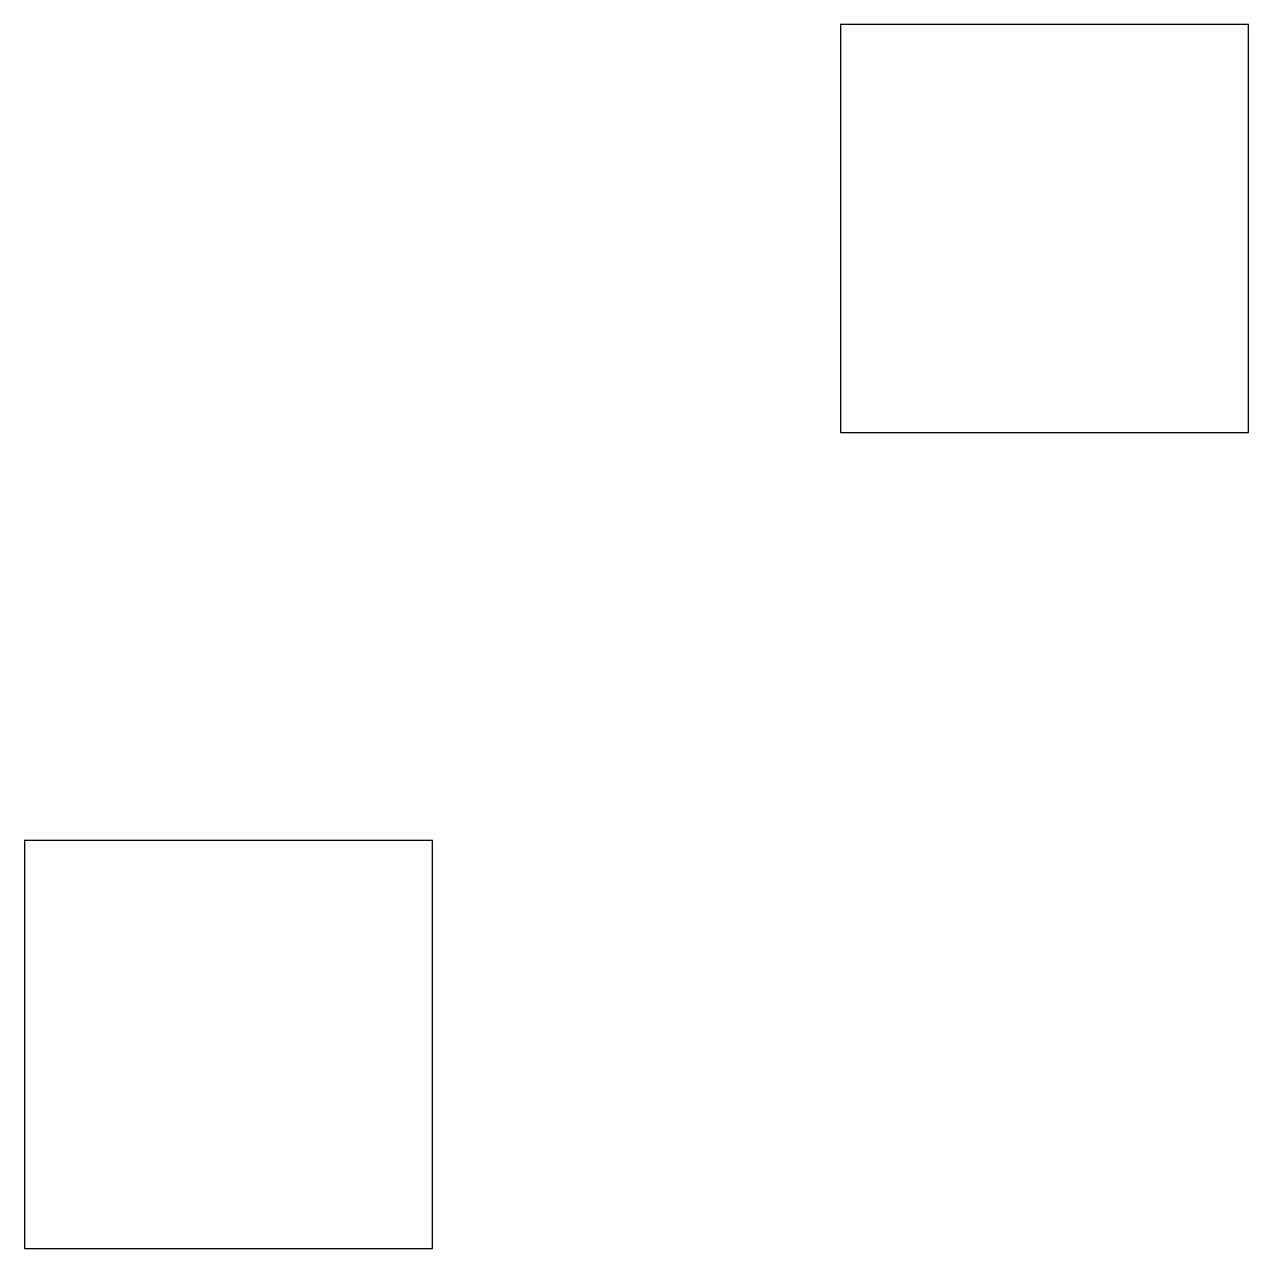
# Model space of a CAD drawing. Header units: millimetres. Extents: x 0 to 30, y 0 to 30.
import ezdxf

# ---------------------------------------------------------------- set-up
doc = ezdxf.new("R2010")
doc.units = ezdxf.units.MM
doc.header["$MEASUREMENT"] = 0
doc.layers.add('Layer_default', color=7, linetype='Continuous', true_color=0x000000)

msp = doc.modelspace()

# ---------------------------------------------------------------- linework, layer by layer
at = {"layer": 'Layer_default'}
for points in [[(20, 20), (30, 20), (30, 30), (20, 30)], [(0, 0), (10, 0), (10, 10), (0, 10)]]:
    msp.add_lwpolyline(points, close=True, dxfattribs=at)

doc.saveas('drawing.dxf')
